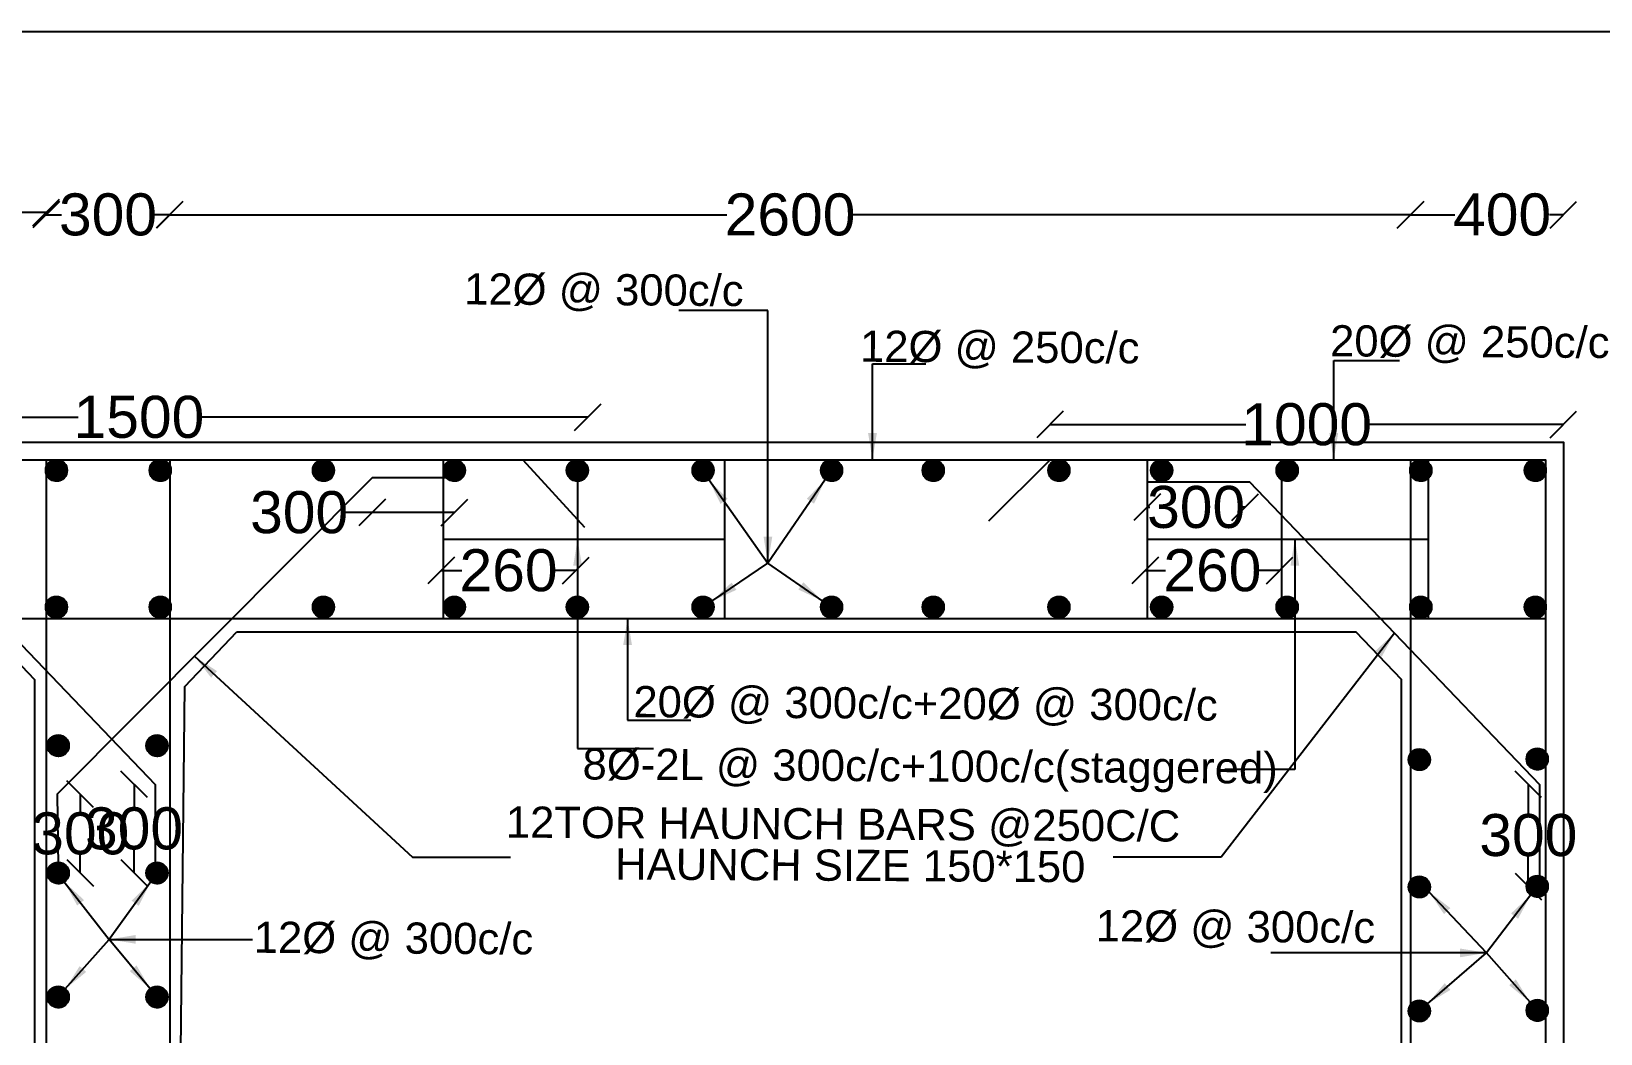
# Model space of a CAD drawing. Header units: millimetres. Extents: x 5124 to 6568637, y 2311 to 91879094.
# Drawn here: x 3840874 to 3846471, y 45950267 to 45953844 of the extents above; entities that cross this region are included whole.
import ezdxf

# ---------------------------------------------------------------- set-up
doc = ezdxf.new("R2010")
doc.units = ezdxf.units.MM
doc.header["$MEASUREMENT"] = 0
doc.layers.add('DIMENSION', color=7, linetype='Continuous')
doc.layers.add('DRAWING', color=7, linetype='Continuous')
doc.styles.get("Standard").update_dxf_attribs({"font": 'arial.ttf', "height": 150})
doc.dimstyles.get("Standard").update_dxf_attribs({"dimtxt": 200, "dimasz": 110, "dimexe": 0.18, "dimexo": 0.0625, "dimgap": 0.09, "dimtad": 0, "dimtih": 1, "dimtoh": 1, "dimdec": 0, "dimzin": 0, "dimdsep": 46, "dimtxsty": 'Standard', "dimblk": 'OBLIQUE', "dimcen": 0.09, "dimse1": 1, "dimse2": 1, "dimadec": 0, "dimazin": 0, "dimtfac": 1, "dimtdec": 0, "dimtofl": 0, "dimtmove": 0, "dimatfit": 3, "dimfxl": 1, "dimtolj": 1, "dimtzin": 0, "dimarcsym": 0})

# ---------------------------------------------------------------- blocks, each defined once
blk = doc.blocks.new('_Oblique')
at = {"color": 0, "linetype": 'ByBlock', "lineweight": -2}
blk.add_line((-0.5, -0.5), (0.5, 0.5), dxfattribs=at)
blk = doc.blocks.new('*D88')
at = {"layer": 'Defpoints', "color": 0, "transparency": 16777216}
for p in [(3840926.8, 45953197.6), (3836452.2, 45952314.9), (3840926.8, 45952314.9)]:
    blk.add_point(p, dxfattribs=at)
at = {"layer": 'DIMENSION', "color": 0, "lineweight": -2, "transparency": 16777216}
for p, q in [((3836452.2, 45953197.6), (3838464.4, 45953197.6)), ((3840926.8, 45953197.6), (3838914.6, 45953197.6))]:
    blk.add_line(p, q, dxfattribs=at)
at = {"layer": 'DIMENSION', "color": 0, "lineweight": -2, "transparency": 16777216, "xscale": 95, "yscale": 95, "zscale": 95, "rotation": 180}
blk.add_blockref('_Oblique', (3836452.2, 45953197.6), dxfattribs=at)
at = {"layer": 'DIMENSION', "color": 0, "lineweight": -2, "transparency": 16777216, "xscale": 95, "yscale": 95, "zscale": 95}
blk.add_blockref('_Oblique', (3840926.8, 45953197.6), dxfattribs=at)
at = {"layer": 'DIMENSION', "color": 0, "transparency": 16777216, "insert": (3838689.5, 45953197.6), "char_height": 150, "attachment_point": 5}
blk.add_mtext('\\A1;2600', dxfattribs=at)
blk = doc.blocks.new('*D89')
at = {"layer": 'Defpoints', "color": 0, "transparency": 16777216}
for p in [(3841367, 45953189.7), (3840926.8, 45952314.9), (3841367, 45952314.9)]:
    blk.add_point(p, dxfattribs=at)
at = {"layer": 'DIMENSION', "color": 0, "lineweight": -2, "transparency": 16777216}
for p, q in [((3840926.8, 45953189.7), (3840981.4, 45953189.7)), ((3841367, 45953189.7), (3841312.4, 45953189.7))]:
    blk.add_line(p, q, dxfattribs=at)
at = {"layer": 'DIMENSION', "color": 0, "lineweight": -2, "transparency": 16777216, "xscale": 95, "yscale": 95, "zscale": 95, "rotation": 180}
blk.add_blockref('_Oblique', (3840926.8, 45953189.7), dxfattribs=at)
at = {"layer": 'DIMENSION', "color": 0, "lineweight": -2, "transparency": 16777216, "xscale": 95, "yscale": 95, "zscale": 95}
blk.add_blockref('_Oblique', (3841367, 45953189.7), dxfattribs=at)
at = {"layer": 'DIMENSION', "color": 0, "transparency": 16777216, "insert": (3841146.9, 45953189.7), "char_height": 150, "attachment_point": 5}
blk.add_mtext('\\A1;300', dxfattribs=at)
blk = doc.blocks.new('*D90')
at = {"layer": 'Defpoints', "color": 0, "transparency": 16777216}
for p in [(3845792.9, 45953189.5), (3841367, 45952295.1), (3845792.9, 45952314.9)]:
    blk.add_point(p, dxfattribs=at)
at = {"layer": 'DIMENSION', "color": 0, "lineweight": -2, "transparency": 16777216}
for p, q in [((3841367, 45953189.5), (3843354.9, 45953189.5)), ((3845792.9, 45953189.5), (3843805, 45953189.5))]:
    blk.add_line(p, q, dxfattribs=at)
at = {"layer": 'DIMENSION', "color": 0, "lineweight": -2, "transparency": 16777216, "xscale": 95, "yscale": 95, "zscale": 95, "rotation": 180}
blk.add_blockref('_Oblique', (3841367, 45953189.5), dxfattribs=at)
at = {"layer": 'DIMENSION', "color": 0, "lineweight": -2, "transparency": 16777216, "xscale": 95, "yscale": 95, "zscale": 95}
blk.add_blockref('_Oblique', (3845792.9, 45953189.5), dxfattribs=at)
at = {"layer": 'DIMENSION', "color": 0, "transparency": 16777216, "insert": (3843580, 45953189.5), "char_height": 150, "attachment_point": 5}
blk.add_mtext('\\A1;2600', dxfattribs=at)
blk = doc.blocks.new('*D91')
at = {"layer": 'Defpoints', "color": 0, "transparency": 16777216}
for p in [(3842858.7, 45952467.1), (3839656, 45952314.9), (3842858.7, 45952314.9)]:
    blk.add_point(p, dxfattribs=at)
at = {"layer": 'DIMENSION', "color": 0, "lineweight": -2, "transparency": 16777216}
for p, q in [((3839656, 45952467.1), (3841040.6, 45952467.1)), ((3842858.7, 45952467.1), (3841474.1, 45952467.1))]:
    blk.add_line(p, q, dxfattribs=at)
at = {"layer": 'DIMENSION', "color": 0, "lineweight": -2, "transparency": 16777216, "xscale": 95, "yscale": 95, "zscale": 95, "rotation": 180}
blk.add_blockref('_Oblique', (3839656, 45952467.1), dxfattribs=at)
at = {"layer": 'DIMENSION', "color": 0, "lineweight": -2, "transparency": 16777216, "xscale": 95, "yscale": 95, "zscale": 95}
blk.add_blockref('_Oblique', (3842858.7, 45952467.1), dxfattribs=at)
at = {"layer": 'DIMENSION', "color": 0, "transparency": 16777216, "insert": (3841257.4, 45952467.1), "char_height": 150, "attachment_point": 5}
blk.add_mtext('\\A1;1500', dxfattribs=at)
blk = doc.blocks.new('*D92')
at = {"layer": 'Defpoints', "color": 0, "transparency": 16777216}
for p in [(3842089.3, 45952250.5), (3842382.6, 45952238.4), (3842089.3, 45952126.8)]:
    blk.add_point(p, dxfattribs=at)
at = {"layer": 'DIMENSION', "color": 0, "lineweight": -2, "transparency": 16777216}
for p, q in [((3842089.3, 45952126.8), (3841994.3, 45952126.8)), ((3842382.6, 45952126.8), (3842089.3, 45952126.8))]:
    blk.add_line(p, q, dxfattribs=at)
at = {"layer": 'DIMENSION', "color": 0, "lineweight": -2, "transparency": 16777216, "xscale": 95, "yscale": 95, "zscale": 95, "rotation": 180}
blk.add_blockref('_Oblique', (3842089.3, 45952126.8), dxfattribs=at)
at = {"layer": 'DIMENSION', "color": 0, "lineweight": -2, "transparency": 16777216, "xscale": 95, "yscale": 95, "zscale": 95}
blk.add_blockref('_Oblique', (3842382.6, 45952126.8), dxfattribs=at)
at = {"layer": 'DIMENSION', "color": 0, "transparency": 16777216, "insert": (3841828.8, 45952126.8), "char_height": 150, "attachment_point": 5}
blk.add_mtext('\\A1;300', dxfattribs=at)
blk = doc.blocks.new('*D99')
at = {"layer": 'Defpoints', "color": 0, "transparency": 16777216}
for p in [(3840965.9, 45951120.8), (3841048, 45951120.8), (3840969.4, 45950840)]:
    blk.add_point(p, dxfattribs=at)
at = {"layer": 'DIMENSION', "color": 0, "lineweight": -2, "transparency": 16777216}
for p, q in [((3841048, 45951120.8), (3841048, 45951057.1)), ((3841048, 45950840), (3841048, 45950903.8))]:
    blk.add_line(p, q, dxfattribs=at)
at = {"layer": 'DIMENSION', "color": 0, "lineweight": -2, "transparency": 16777216, "xscale": 95, "yscale": 95, "zscale": 95}
for p, rotation in [((3841048, 45951120.8), 90), ((3841048, 45950840), 270)]:
    blk.add_blockref('_Oblique', p, dxfattribs=dict(at, rotation=rotation))
at = {"layer": 'DIMENSION', "color": 0, "transparency": 16777216, "insert": (3841048, 45950980.4), "char_height": 150, "attachment_point": 5}
blk.add_mtext('\\A1;300', dxfattribs=at)
blk = doc.blocks.new('*D100')
at = {"layer": 'Defpoints', "color": 0, "transparency": 16777216}
for p in [(3841315.6, 45951156.3), (3841240, 45950840), (3841321.9, 45950840)]:
    blk.add_point(p, dxfattribs=at)
at = {"layer": 'DIMENSION', "color": 0, "lineweight": -2, "transparency": 16777216}
for p, q in [((3841240, 45951156.3), (3841240, 45951074.8)), ((3841240, 45950840), (3841240, 45950921.5))]:
    blk.add_line(p, q, dxfattribs=at)
at = {"layer": 'DIMENSION', "color": 0, "lineweight": -2, "transparency": 16777216, "xscale": 95, "yscale": 95, "zscale": 95}
for p, rotation in [((3841240, 45951156.3), 90), ((3841240, 45950840), 270)]:
    blk.add_blockref('_Oblique', p, dxfattribs=dict(at, rotation=rotation))
at = {"layer": 'DIMENSION', "color": 0, "transparency": 16777216, "insert": (3841240, 45950998.2), "char_height": 150, "attachment_point": 5}
blk.add_mtext('\\A1;300', dxfattribs=at)
blk = doc.blocks.new('*D101')
at = {"layer": 'Defpoints', "color": 0, "transparency": 16777216}
for p in [(3844853.4, 45952236.6), (3845203.6, 45952236.6), (3845203.6, 45952145.5)]:
    blk.add_point(p, dxfattribs=at)
at = {"layer": 'DIMENSION', "color": 0, "lineweight": -2, "transparency": 16777216}
for p, q in [((3844853.4, 45952145.5), (3844863, 45952145.5)), ((3845203.6, 45952145.5), (3845194, 45952145.5))]:
    blk.add_line(p, q, dxfattribs=at)
at = {"layer": 'DIMENSION', "color": 0, "lineweight": -2, "transparency": 16777216, "xscale": 95, "yscale": 95, "zscale": 95, "rotation": 180}
blk.add_blockref('_Oblique', (3844853.4, 45952145.5), dxfattribs=at)
at = {"layer": 'DIMENSION', "color": 0, "lineweight": -2, "transparency": 16777216, "xscale": 95, "yscale": 95, "zscale": 95}
blk.add_blockref('_Oblique', (3845203.6, 45952145.5), dxfattribs=at)
at = {"layer": 'DIMENSION', "color": 0, "transparency": 16777216, "insert": (3845028.5, 45952145.5), "char_height": 150, "attachment_point": 5}
blk.add_mtext('\\A1;300', dxfattribs=at)
blk = doc.blocks.new('*D102')
at = {"layer": 'Defpoints', "color": 0, "transparency": 16777216}
for p in [(3846338.3, 45952440.8), (3844507.2, 45952314.9), (3846338.3, 45952276.3)]:
    blk.add_point(p, dxfattribs=at)
at = {"layer": 'DIMENSION', "color": 0, "lineweight": -2, "transparency": 16777216}
for p, q in [((3844507.2, 45952440.8), (3845206, 45952440.8)), ((3846338.3, 45952440.8), (3845639.5, 45952440.8))]:
    blk.add_line(p, q, dxfattribs=at)
at = {"layer": 'DIMENSION', "color": 0, "lineweight": -2, "transparency": 16777216, "xscale": 95, "yscale": 95, "zscale": 95, "rotation": 180}
blk.add_blockref('_Oblique', (3844507.2, 45952440.8), dxfattribs=at)
at = {"layer": 'DIMENSION', "color": 0, "lineweight": -2, "transparency": 16777216, "xscale": 95, "yscale": 95, "zscale": 95}
blk.add_blockref('_Oblique', (3846338.3, 45952440.8), dxfattribs=at)
at = {"layer": 'DIMENSION', "color": 0, "transparency": 16777216, "insert": (3845422.8, 45952440.8), "char_height": 150, "attachment_point": 5}
blk.add_mtext('\\A1;1000', dxfattribs=at)
blk = doc.blocks.new('*D103')
at = {"layer": 'Defpoints', "color": 0, "transparency": 16777216}
for p in [(3846253.8, 45951156.3), (3846213.4, 45950792.2), (3846245, 45950792.2)]:
    blk.add_point(p, dxfattribs=at)
at = {"layer": 'DIMENSION', "color": 0, "lineweight": -2, "transparency": 16777216}
for p, q in [((3846213.4, 45951156.3), (3846213.4, 45951051)), ((3846213.4, 45950792.2), (3846213.4, 45950897.6))]:
    blk.add_line(p, q, dxfattribs=at)
at = {"layer": 'DIMENSION', "color": 0, "lineweight": -2, "transparency": 16777216, "xscale": 95, "yscale": 95, "zscale": 95}
for p, rotation in [((3846213.4, 45951156.3), 90), ((3846213.4, 45950792.2), 270)]:
    blk.add_blockref('_Oblique', p, dxfattribs=dict(at, rotation=rotation))
at = {"layer": 'DIMENSION', "color": 0, "transparency": 16777216, "insert": (3846213.4, 45950974.3), "char_height": 150, "attachment_point": 5}
blk.add_mtext('\\A1;300', dxfattribs=at)
blk = doc.blocks.new('*D66')
at = {"layer": 'Defpoints', "color": 0, "transparency": 16777216}
for p in [(3846338.3, 45953366.7), (3846338.3, 45953189.5), (3845792.9, 45946833)]:
    blk.add_point(p, dxfattribs=at)
at = {"layer": 'DIMENSION', "color": 0, "lineweight": -2, "transparency": 16777216}
for p, q in [((3845792.9, 45953189.5), (3845951.5, 45953189.5)), ((3846338.3, 45953189.5), (3846288.6, 45953189.5))]:
    blk.add_line(p, q, dxfattribs=at)
at = {"layer": 'DIMENSION', "color": 0, "lineweight": -2, "transparency": 16777216, "xscale": 95, "yscale": 95, "zscale": 95, "rotation": 180}
blk.add_blockref('_Oblique', (3845792.9, 45953189.5), dxfattribs=at)
at = {"layer": 'DIMENSION', "color": 0, "lineweight": -2, "transparency": 16777216, "xscale": 95, "yscale": 95, "zscale": 95}
blk.add_blockref('_Oblique', (3846338.3, 45953189.5), dxfattribs=at)
at = {"layer": 'DIMENSION', "color": 0, "transparency": 16777216, "insert": (3846120, 45953189.5), "char_height": 150, "attachment_point": 5}
blk.add_mtext('\\A1;400', dxfattribs=at)
blk = doc.blocks.new('*D110')
at = {"layer": 'Defpoints', "color": 0, "lineweight": -2, "transparency": 16777216}
for p, q in [((3847406.8, 45952378.3), (3847406.8, 45952026.8)), ((3847406.8, 45951748.5), (3847406.8, 45951873.4))]:
    blk.add_line(p, q, dxfattribs=at)
at = {"layer": 'Defpoints', "color": 0, "transparency": 16777216}
for p in [(3846338.3, 45952378.3), (3846275, 45951748.5), (3847406.8, 45951748.5)]:
    blk.add_point(p, dxfattribs=at)
at = {"layer": 'Defpoints', "color": 0, "lineweight": -2, "transparency": 16777216, "xscale": 95, "yscale": 95, "zscale": 95}
for p, rotation in [((3847406.8, 45952378.3), 90), ((3847406.8, 45951748.5), 270)]:
    blk.add_blockref('_Oblique', p, dxfattribs=dict(at, rotation=rotation))
at = {"layer": 'Defpoints', "color": 0, "transparency": 16777216, "insert": (3847406.8, 45951950.1), "char_height": 150, "attachment_point": 5}
blk.add_mtext('\\A1;400', dxfattribs=at)
blk = doc.blocks.new('*D111')
at = {"layer": 'Defpoints', "color": 0, "lineweight": -2, "transparency": 16777216}
for p, q in [((3847422.9, 45951748.5), (3847422.9, 45949939.4)), ((3847422.9, 45948587.1), (3847422.9, 45949786.1))]:
    blk.add_line(p, q, dxfattribs=at)
at = {"layer": 'Defpoints', "color": 0, "transparency": 16777216}
for p in [(3846275, 45951748.5), (3846275, 45948587.1), (3847422.9, 45948587.1)]:
    blk.add_point(p, dxfattribs=at)
at = {"layer": 'Defpoints', "color": 0, "lineweight": -2, "transparency": 16777216, "xscale": 95, "yscale": 95, "zscale": 95}
for p, rotation in [((3847422.9, 45951748.5), 90), ((3847422.9, 45948587.1), 270)]:
    blk.add_blockref('_Oblique', p, dxfattribs=dict(at, rotation=rotation))
at = {"layer": 'Defpoints', "color": 0, "transparency": 16777216, "insert": (3847422.9, 45949862.7), "char_height": 150, "attachment_point": 5}
blk.add_mtext('\\A1;2000', dxfattribs=at)
blk = doc.blocks.new('*D118')
at = {"layer": 'Defpoints', "color": 0, "lineweight": -2, "transparency": 16777216}
for p, q in [((3842335.7, 45951919.6), (3842408.8, 45951919.6)), ((3842815.6, 45951919.6), (3842742.5, 45951919.6))]:
    blk.add_line(p, q, dxfattribs=at)
at = {"layer": 'Defpoints', "color": 0, "transparency": 16777216}
for p in [(3842335.7, 45951919.6), (3842815.6, 45951919.6), (3842815.6, 45951919.6)]:
    blk.add_point(p, dxfattribs=at)
at = {"layer": 'Defpoints', "color": 0, "lineweight": -2, "transparency": 16777216, "xscale": 95, "yscale": 95, "zscale": 95, "rotation": 180}
blk.add_blockref('_Oblique', (3842335.7, 45951919.6), dxfattribs=at)
at = {"layer": 'Defpoints', "color": 0, "lineweight": -2, "transparency": 16777216, "xscale": 95, "yscale": 95, "zscale": 95}
blk.add_blockref('_Oblique', (3842815.6, 45951919.6), dxfattribs=at)
at = {"layer": 'Defpoints', "color": 0, "transparency": 16777216, "insert": (3842575.7, 45951919.6), "char_height": 150, "attachment_point": 5}
blk.add_mtext('\\A1;260', dxfattribs=at)
blk = doc.blocks.new('*D119')
at = {"layer": 'Defpoints', "color": 0, "lineweight": -2, "transparency": 16777216}
for p, q in [((3844846.4, 45951919.6), (3844919.6, 45951919.6)), ((3845326.4, 45951919.6), (3845253.2, 45951919.6))]:
    blk.add_line(p, q, dxfattribs=at)
at = {"layer": 'Defpoints', "color": 0, "transparency": 16777216}
for p in [(3844846.4, 45951919.6), (3845326.4, 45951919.6), (3845326.4, 45951919.6)]:
    blk.add_point(p, dxfattribs=at)
at = {"layer": 'Defpoints', "color": 0, "lineweight": -2, "transparency": 16777216, "xscale": 95, "yscale": 95, "zscale": 95, "rotation": 180}
blk.add_blockref('_Oblique', (3844846.4, 45951919.6), dxfattribs=at)
at = {"layer": 'Defpoints', "color": 0, "lineweight": -2, "transparency": 16777216, "xscale": 95, "yscale": 95, "zscale": 95}
blk.add_blockref('_Oblique', (3845326.4, 45951919.6), dxfattribs=at)
at = {"layer": 'Defpoints', "color": 0, "transparency": 16777216, "insert": (3845086.4, 45951919.6), "char_height": 150, "attachment_point": 5}
blk.add_mtext('\\A1;260', dxfattribs=at)

msp = doc.modelspace()

# ---------------------------------------------------------------- hatches: boundary and pattern name
at = {"layer": 'DRAWING'}
h = msp.add_hatch(dxfattribs=at)
h.set_pattern_fill('ANSI31', color=256, scale=0.506239, style=0)
h.set_pattern_definition([(45, (2021479.328, 22693104.008806), (-0.04474567227195, 0.04474567227195), [])])
h.paths.add_polyline_path([(3841001.4, 45952276.7, 0.958694), (3840924.9, 45952279.9), (3840924.9, 45952273.5, 0.958694)])
h = msp.add_hatch(dxfattribs=at)
h.set_pattern_fill('ANSI31', color=256, scale=0.506239, style=0)
h.set_pattern_definition([(45, (2021849.565324, 22693104.008806), (-0.04474567227195, 0.04474567227195), [])])
h.paths.add_polyline_path([(3841371.6, 45952276.7, 0.958694), (3841295.1, 45952279.9), (3841295.1, 45952273.5, 0.958694)])
h = msp.add_hatch(dxfattribs=at)
h.set_pattern_fill('ANSI31', color=256, scale=0.506239, style=0)
h.set_pattern_definition([(45, (2022431.6759, 22693104.008806), (-0.04474567227195, 0.04474567227195), [])])
h.paths.add_polyline_path([(3841953.8, 45952276.7, 0.958694), (3841877.2, 45952279.9), (3841877.2, 45952273.5, 0.958694)])
h = msp.add_hatch(dxfattribs=at)
h.set_pattern_fill('ANSI31', color=256, scale=0.506239, style=0)
h.set_pattern_definition([(45, (2022898.8355, 22693104.008806), (-0.04474567227195, 0.04474567227195), [])])
h.paths.add_polyline_path([(3842420.9, 45952276.7, 0.958694), (3842344.4, 45952279.9), (3842344.4, 45952273.5, 0.958694)])
h = msp.add_hatch(dxfattribs=at)
h.set_pattern_fill('ANSI31', color=256, scale=0.506239, style=0)
h.set_pattern_definition([(45, (2023337.58188, 22693104.008806), (-0.04474567227195, 0.04474567227195), [])])
h.paths.add_polyline_path([(3842859.7, 45952276.7, 0.958694), (3842783.1, 45952279.9), (3842783.1, 45952273.5, 0.958694)])
h = msp.add_hatch(dxfattribs=at)
h.set_pattern_fill('ANSI31', color=256, scale=0.506239, style=0)
h.set_pattern_definition([(45, (2023785.991636, 22693104.008806), (-0.04474567227195, 0.04474567227195), [])])
h.paths.add_polyline_path([(3843308.1, 45952276.7, 0.958694), (3843231.5, 45952279.9), (3843231.5, 45952273.5, 0.958694)])
h = msp.add_hatch(dxfattribs=at)
h.set_pattern_fill('ANSI31', color=256, scale=0.506239, style=0)
h.set_pattern_definition([(45, (2024244.353234, 22693104.008806), (-0.04474567227195, 0.04474567227195), [])])
h.paths.add_polyline_path([(3843766.4, 45952276.7, 0.958694), (3843689.9, 45952279.9), (3843689.9, 45952273.5, 0.958694)])
h = msp.add_hatch(dxfattribs=at)
h.set_pattern_fill('ANSI31', color=256, scale=0.506239, style=0)
h.set_pattern_definition([(45, (2024606.73005, 22693104.008806), (-0.04474567227195, 0.04474567227195), [])])
h.paths.add_polyline_path([(3844128.8, 45952276.7, 0.958694), (3844052.3, 45952279.9), (3844052.3, 45952273.5, 0.958694)])
h = msp.add_hatch(dxfattribs=at)
h.set_pattern_fill('ANSI31', color=256, scale=0.506239, style=0)
h.set_pattern_definition([(45, (2025055.139806, 22693104.008806), (-0.04474567227195, 0.04474567227195), [])])
h.paths.add_polyline_path([(3844577.2, 45952276.7, 0.958694), (3844500.7, 45952279.9), (3844500.7, 45952273.5, 0.958694)])
h = msp.add_hatch(dxfattribs=at)
h.set_pattern_fill('ANSI31', color=256, scale=0.506239, style=0)
h.set_pattern_definition([(45, (2025421.84351, 22693104.008806), (-0.04474567227195, 0.04474567227195), [])])
h.paths.add_polyline_path([(3844943.9, 45952276.7, 0.958694), (3844867.4, 45952279.9), (3844867.4, 45952273.5, 0.958694)])
h = msp.add_hatch(dxfattribs=at)
h.set_pattern_fill('ANSI31', color=256, scale=0.506239, style=0)
h.set_pattern_definition([(45, (2025869.38789, 22693104.008806), (-0.04474567227195, 0.04474567227195), [])])
h.paths.add_polyline_path([(3845391.5, 45952276.7, 0.958694), (3845314.9, 45952279.9), (3845314.9, 45952273.5, 0.958694)])
h = msp.add_hatch(dxfattribs=at)
h.set_pattern_fill('ANSI31', color=256, scale=0.506239, style=0)
h.set_pattern_definition([(45, (2026346.13876, 22693104.008806), (-0.04474567227195, 0.04474567227195), [])])
h.paths.add_polyline_path([(3845868.2, 45952276.7, 0.958694), (3845791.7, 45952279.9), (3845791.7, 45952273.5, 0.958694)])
h = msp.add_hatch(dxfattribs=at)
h.set_pattern_fill('ANSI31', color=256, scale=0.506239, style=0)
h.set_pattern_definition([(45, (2026754.38058, 22693104.008806), (-0.04474567227195, 0.04474567227195), [])])
h.paths.add_polyline_path([(3846276.5, 45952276.7, 0.958694), (3846199.9, 45952279.9), (3846199.9, 45952273.5, 0.958694)])
h = msp.add_hatch(dxfattribs=at)
h.set_pattern_fill('ANSI31', color=256, scale=0.506239, style=0)
h.set_pattern_definition([(45, (2021479.328, 22692616.06324), (-0.04474567227195, 0.04474567227195), [])])
h.paths.add_polyline_path([(3841001.4, 45951788.8, 0.958694), (3840924.9, 45951792), (3840924.9, 45951785.5, 0.958694)])
h = msp.add_hatch(dxfattribs=at)
h.set_pattern_fill('ANSI31', color=256, scale=0.506239, style=0)
h.set_pattern_definition([(45, (2021849.565324, 22692616.06324), (-0.04474567227195, 0.04474567227195), [])])
h.paths.add_polyline_path([(3841371.6, 45951788.8, 0.958694), (3841295.1, 45951792), (3841295.1, 45951785.5, 0.958694)])
h = msp.add_hatch(dxfattribs=at)
h.set_pattern_fill('ANSI31', color=256, scale=0.506239, style=0)
h.set_pattern_definition([(45, (2022431.6759, 22692616.06324), (-0.04474567227195, 0.04474567227195), [])])
h.paths.add_polyline_path([(3841953.8, 45951788.8, 0.958694), (3841877.2, 45951792), (3841877.2, 45951785.5, 0.958694)])
h = msp.add_hatch(dxfattribs=at)
h.set_pattern_fill('ANSI31', color=256, scale=0.506239, style=0)
h.set_pattern_definition([(45, (2022898.8355, 22692616.06324), (-0.04474567227195, 0.04474567227195), [])])
h.paths.add_polyline_path([(3842420.9, 45951788.8, 0.958694), (3842344.4, 45951792), (3842344.4, 45951785.5, 0.958694)])
h = msp.add_hatch(dxfattribs=at)
h.set_pattern_fill('ANSI31', color=256, scale=0.506239, style=0)
h.set_pattern_definition([(45, (2023337.58188, 22692616.06324), (-0.04474567227195, 0.04474567227195), [])])
h.paths.add_polyline_path([(3842859.7, 45951788.8, 0.958694), (3842783.1, 45951792), (3842783.1, 45951785.5, 0.958694)])
h = msp.add_hatch(dxfattribs=at)
h.set_pattern_fill('ANSI31', color=256, scale=0.506239, style=0)
h.set_pattern_definition([(45, (2023785.991636, 22692616.06324), (-0.04474567227195, 0.04474567227195), [])])
h.paths.add_polyline_path([(3843308.1, 45951788.8, 0.958694), (3843231.5, 45951792), (3843231.5, 45951785.5, 0.958694)])
h = msp.add_hatch(dxfattribs=at)
h.set_pattern_fill('ANSI31', color=256, scale=0.506239, style=0)
h.set_pattern_definition([(45, (2024244.353234, 22692616.06324), (-0.04474567227195, 0.04474567227195), [])])
h.paths.add_polyline_path([(3843766.4, 45951788.8, 0.958694), (3843689.9, 45951792), (3843689.9, 45951785.5, 0.958694)])
h = msp.add_hatch(dxfattribs=at)
h.set_pattern_fill('ANSI31', color=256, scale=0.506239, style=0)
h.set_pattern_definition([(45, (2024606.73005, 22692616.06324), (-0.04474567227195, 0.04474567227195), [])])
h.paths.add_polyline_path([(3844128.8, 45951788.8, 0.958694), (3844052.3, 45951792), (3844052.3, 45951785.5, 0.958694)])
h = msp.add_hatch(dxfattribs=at)
h.set_pattern_fill('ANSI31', color=256, scale=0.506239, style=0)
h.set_pattern_definition([(45, (2025055.139806, 22692616.06324), (-0.04474567227195, 0.04474567227195), [])])
h.paths.add_polyline_path([(3844577.2, 45951788.8, 0.958694), (3844500.7, 45951792), (3844500.7, 45951785.5, 0.958694)])
h = msp.add_hatch(dxfattribs=at)
h.set_pattern_fill('ANSI31', color=256, scale=0.506239, style=0)
h.set_pattern_definition([(45, (2025421.84351, 22692616.06324), (-0.04474567227195, 0.04474567227195), [])])
h.paths.add_polyline_path([(3844943.9, 45951788.8, 0.958694), (3844867.4, 45951792), (3844867.4, 45951785.5, 0.958694)])
h = msp.add_hatch(dxfattribs=at)
h.set_pattern_fill('ANSI31', color=256, scale=0.506239, style=0)
h.set_pattern_definition([(45, (2025869.38789, 22692616.06324), (-0.04474567227195, 0.04474567227195), [])])
h.paths.add_polyline_path([(3845391.5, 45951788.8, 0.958694), (3845314.9, 45951792), (3845314.9, 45951785.5, 0.958694)])
h = msp.add_hatch(dxfattribs=at)
h.set_pattern_fill('ANSI31', color=256, scale=0.506239, style=0)
h.set_pattern_definition([(45, (2026346.13876, 22692616.06324), (-0.04474567227195, 0.04474567227195), [])])
h.paths.add_polyline_path([(3845868.2, 45951788.8, 0.958694), (3845791.7, 45951792), (3845791.7, 45951785.5, 0.958694)])
h = msp.add_hatch(dxfattribs=at)
h.set_pattern_fill('ANSI31', color=256, scale=0.506239, style=0)
h.set_pattern_definition([(45, (2026754.38058, 22692616.06324), (-0.04474567227195, 0.04474567227195), [])])
h.paths.add_polyline_path([(3846276.5, 45951788.8, 0.958694), (3846199.9, 45951792), (3846199.9, 45951785.5, 0.958694)])
h = msp.add_hatch(dxfattribs=at)
h.set_pattern_fill('ANSI31', color=256, scale=0.506239, style=0)
h.set_pattern_definition([(45, (2021485.66205, 22692121.87789), (-0.04474567227195, 0.04474567227195), [])])
h.paths.add_polyline_path([(3841007.7, 45951294.6, 0.958694), (3840931.2, 45951297.8), (3840931.2, 45951291.4, 0.958694)])
h = msp.add_hatch(dxfattribs=at)
h.set_pattern_fill('ANSI31', color=256, scale=0.506239, style=0)
h.set_pattern_definition([(45, (2021838.159135, 22692121.87789), (-0.04474567227195, 0.04474567227195), [])])
h.paths.add_polyline_path([(3841360.2, 45951294.6, 0.958694), (3841283.7, 45951297.8), (3841283.7, 45951291.4, 0.958694)])
h = msp.add_hatch(dxfattribs=at)
h.set_pattern_fill('ANSI31', color=256, scale=0.506239, style=0)
h.set_pattern_definition([(45, (2026340.64598, 22692072.148333), (-0.04474567227195, 0.04474567227195), [])])
h.paths.add_polyline_path([(3845862.7, 45951244.9, 0.958694), (3845786.2, 45951248.1), (3845786.2, 45951241.6, 0.958694)])
h = msp.add_hatch(dxfattribs=at)
h.set_pattern_fill('ANSI31', color=256, scale=0.506239, style=0)
h.set_pattern_definition([(45, (2026761.314175, 22692074.08802), (-0.04474567227195, 0.04474567227195), [])])
h.paths.add_polyline_path([(3846283.4, 45951246.8, 0.958694), (3846206.8, 45951250), (3846206.8, 45951243.6, 0.958694)])
h = msp.add_hatch(dxfattribs=at)
h.set_pattern_fill('ANSI31', color=256, scale=0.506239, style=0)
h.set_pattern_definition([(45, (2021485.66205, 22691667.32234), (-0.04474567227195, 0.04474567227195), [])])
h.paths.add_polyline_path([(3841007.7, 45950840, 0.958694), (3840931.2, 45950843.3), (3840931.2, 45950836.8, 0.958694)])
h = msp.add_hatch(dxfattribs=at)
h.set_pattern_fill('ANSI31', color=256, scale=0.506239, style=0)
h.set_pattern_definition([(45, (2021838.159135, 22691667.32234), (-0.04474567227195, 0.04474567227195), [])])
h.paths.add_polyline_path([(3841360.2, 45950840, 0.958694), (3841283.7, 45950843.3), (3841283.7, 45950836.8, 0.958694)])
h = msp.add_hatch(dxfattribs=at)
h.set_pattern_fill('ANSI31', color=256, scale=0.506239, style=0)
h.set_pattern_definition([(45, (2026340.64598, 22691617.59279), (-0.04474567227195, 0.04474567227195), [])])
h.paths.add_polyline_path([(3845862.7, 45950790.3, 0.958694), (3845786.2, 45950793.5), (3845786.2, 45950787.1, 0.958694)])
h = msp.add_hatch(dxfattribs=at)
h.set_pattern_fill('ANSI31', color=256, scale=0.506239, style=0)
h.set_pattern_definition([(45, (2026761.314175, 22691619.532474), (-0.04474567227195, 0.04474567227195), [])])
h.paths.add_polyline_path([(3846283.4, 45950792.2, 0.958694), (3846206.8, 45950795.5), (3846206.8, 45950789, 0.958694)])
h = msp.add_hatch(dxfattribs=at)
h.set_pattern_fill('ANSI31', color=256, scale=0.506239, style=0)
h.set_pattern_definition([(45, (2021485.66205, 22691224.57213), (-0.04474567227195, 0.04474567227195), [])])
h.paths.add_polyline_path([(3841007.7, 45950397.3, 0.958694), (3840931.2, 45950400.5), (3840931.2, 45950394.1, 0.958694)])
h = msp.add_hatch(dxfattribs=at)
h.set_pattern_fill('ANSI31', color=256, scale=0.506239, style=0)
h.set_pattern_definition([(45, (2021838.159135, 22691224.57213), (-0.04474567227195, 0.04474567227195), [])])
h.paths.add_polyline_path([(3841360.2, 45950397.3, 0.958694), (3841283.7, 45950400.5), (3841283.7, 45950394.1, 0.958694)])
h = msp.add_hatch(dxfattribs=at)
h.set_pattern_fill('ANSI31', color=256, scale=0.506239, style=0)
h.set_pattern_definition([(45, (2026340.64598, 22691174.842575), (-0.04474567227195, 0.04474567227195), [])])
h.paths.add_polyline_path([(3845862.7, 45950347.6, 0.958694), (3845786.2, 45950350.8), (3845786.2, 45950344.3, 0.958694)])
h = msp.add_hatch(dxfattribs=at)
h.set_pattern_fill('ANSI31', color=256, scale=0.506239, style=0)
h.set_pattern_definition([(45, (2026761.314175, 22691176.78226), (-0.04474567227195, 0.04474567227195), [])])
h.paths.add_polyline_path([(3846283.4, 45950349.5, 0.958694), (3846206.8, 45950352.7), (3846206.8, 45950346.3, 0.958694)])

# ---------------------------------------------------------------- linework, layer by layer
at = {"layer": 'DIMENSION'}
for points in [[(3836515.5, 45952378.3), (3846338.3, 45952378.3), (3846338.3, 45947871.3), (3836515.5, 45947871.3)], [(3836452.2, 45952314.9), (3846275, 45952314.9), (3846275, 45947934.7), (3836452.2, 45947934.7)], [(3840926.8, 45952314.9), (3840926.8, 45947934.7)], [(3841367, 45952314.9), (3841367, 45947934.7)], [(3842626.4, 45952314.9), (3842846.6, 45952073.9)], [(3844507.2, 45952314.9), (3844288.3, 45952095.2)], [(3845792.9, 45952314.9), (3845792.9, 45947934.7)], [(3836452.2, 45951748.5), (3846275, 45951748.5)]]:
    msp.add_lwpolyline(points, dxfattribs=at)
at = {"layer": 'DRAWING'}
msp.add_lwpolyline([(3824500.5, 45953844), (3849413.9, 45953844), (3849413.9, 45936405.9), (3824500.5, 45936405.9)], close=True, dxfattribs=at)
for points in [[(3842342.7, 45952314.9), (3842342.7, 45951748.5)], [(3842822.1, 45952314.9), (3842822.1, 45951748.5)], [(3843345.8, 45952314.9), (3843345.8, 45951748.5)], [(3844853.4, 45952314.9), (3844853.4, 45951748.5)], [(3845332.8, 45952314.9), (3845332.8, 45951748.5)], [(3845856.5, 45952314.9), (3845856.5, 45951748.5)], [(3842405.1, 45952250.5), (3842089.3, 45952250.5), (3840965.9, 45951120.8), (3840969.7, 45950863.1)], [(3839915.1, 45952236.6), (3840265.4, 45952236.6), (3840280.3, 45952236.6), (3841315.6, 45951156.3), (3841315.6, 45950812.2)], [(3844853.4, 45952236.6), (3845203.6, 45952236.6), (3845218.5, 45952236.6), (3846253.8, 45951156.3), (3846253.8, 45950812.2)], [(3842342.7, 45952031.7), (3843345.8, 45952031.7)], [(3844853.4, 45952031.7), (3845856.5, 45952031.7)], [(3836648.8, 45951699), (3840723, 45951699), (3840884.7, 45951530.8), (3840884.7, 45948710.1), (3840728.7, 45948575), (3836634.7, 45948575), (3836515.5, 45948687.7), (3836515.5, 45951567.5), (3836648.8, 45951699)], [(3841606.8, 45951700.4), (3845598.1, 45951700.2), (3845759.8, 45951532), (3845759.8, 45948711.3), (3845603.9, 45948576.2), (3841509.8, 45948576.2), (3841390.6, 45948688.9), (3841421.1, 45951505.6), (3841606.8, 45951700.4)]]:
    msp.add_lwpolyline(points, dxfattribs=at)
for centre in [(3840963.1, 45952276.7), (3841333.3, 45952276.7), (3841915.4, 45952276.7), (3842382.6, 45952276.7), (3842821.3, 45952276.7), (3843269.7, 45952276.7), (3843728.1, 45952276.7), (3844090.5, 45952276.7), (3844538.9, 45952276.7), (3844905.6, 45952276.7), (3845353.1, 45952276.7), (3845829.9, 45952276.7), (3846238.1, 45952276.7), (3840963.1, 45951788.8), (3841333.3, 45951788.8), (3841915.4, 45951788.8), (3842382.6, 45951788.8), (3842821.3, 45951788.8), (3843269.7, 45951788.8), (3843728.1, 45951788.8), (3844090.5, 45951788.8), (3844538.9, 45951788.8), (3844905.6, 45951788.8), (3845353.1, 45951788.8), (3845829.9, 45951788.8), (3846238.1, 45951788.8), (3840969.4, 45951294.6), (3841321.9, 45951294.6), (3845824.4, 45951244.9), (3846245, 45951246.8), (3840969.4, 45950840), (3841321.9, 45950840), (3845824.4, 45950790.3), (3846245, 45950792.2), (3840969.4, 45950397.3), (3841321.9, 45950397.3), (3845824.4, 45950347.6), (3846245, 45950349.5)]:
    msp.add_circle(centre, 38.3, dxfattribs=at)

# ---------------------------------------------------------------- texts
for s, p in [('12Ø @ 300c/c ', (3842417.1, 45952869.4)), ('20Ø @ 250c/c+12Ø @ 250c/c', (3845505.9, 45952684)), ('12Ø @ 250c/c ', (3843829.2, 45952664.8)), ('20Ø @ 300c/c+20Ø @ 300c/c ', (3843020.8, 45951396.2)), ('8Ø-2L @ 300c/c+100c/c(staggered)', (3842839.5, 45951173.8)), ('12TOR HAUNCH BARS @250C/C', (3842565.7, 45950966.3)), (' HAUNCH SIZE 150*150', (3842912.5, 45950817)), ('12Ø @ 300c/c ', (3844669.8, 45950596.2)), ('12Ø @ 300c/c ', (3841666.6, 45950555.2))]:
    msp.add_text(s, height=111.373, rotation=359.6571, dxfattribs=at).set_placement(p)

# ---------------------------------------------------------------- dimensions: what is measured, and where the dimension line sits
at = {"layer": 'Defpoints'}
for base, p1, p2, text, picture, middle in [((3847406.8, 45951748.5), (3846338.3, 45952378.3), (3846275, 45951748.5), '400', '*D110', (3847406.8, 45951950.1)), ((3847422.9, 45948587.1), (3846275, 45951748.5), (3846275, 45948587.1), '2000', '*D111', (3847422.9, 45949862.7))]:
    dim = msp.add_linear_dim(base=base, p1=p1, p2=p2, angle=90, text=text, dimstyle='Standard', override={"dimasz": 95, "dimfxl": 2000, "dimarcsym": 1}, dxfattribs=at)
    dim.commit()
    dim.dimension.update_dxf_attribs({"geometry": picture, "text_midpoint": middle, "dimtype": 160})
for base, p1, p2, picture, middle in [((3842815.6, 45951919.6), (3842335.7, 45951919.6), (3842815.6, 45951919.6), '*D118', (3842575.7, 45951919.6)), ((3845326.4, 45951919.6), (3844846.4, 45951919.6), (3845326.4, 45951919.6), '*D119', (3845086.4, 45951919.6))]:
    dim = msp.add_linear_dim(base=base, p1=p1, p2=p2, text='260', dimstyle='Standard', override={"dimasz": 95, "dimfxl": 2000, "dimarcsym": 1}, dxfattribs=at)
    dim.commit()
    dim.dimension.update_dxf_attribs({"geometry": picture, "text_midpoint": middle})
at = {"layer": 'DIMENSION'}
dim = msp.add_linear_dim(base=(3846338.3, 45953189.5), p1=(3845792.9, 45946833), p2=(3846338.3, 45953366.7), text='400', dimstyle='Standard', override={"dimasz": 95, "dimfxl": 2000, "dimarcsym": 1}, dxfattribs=at)
dim.commit()
dim.dimension.update_dxf_attribs({"geometry": '*D66', "text_midpoint": (3846120, 45953189.5), "dimtype": 160})
for base, p1, p2, text, picture, middle in [((3840926.8, 45953197.6), (3836452.2, 45952314.9), (3840926.8, 45952314.9), '2600', '*D88', (3838689.5, 45953197.6)), ((3841367, 45953189.7), (3840926.8, 45952314.9), (3841367, 45952314.9), '300', '*D89', (3841146.9, 45953189.7)), ((3845792.9, 45953189.5), (3841367, 45952295.1), (3845792.9, 45952314.9), '2600', '*D90', (3843580, 45953189.5)), ((3842858.7, 45952467.1), (3839656, 45952314.9), (3842858.7, 45952314.9), '1500', '*D91', (3841257.4, 45952467.1)), ((3846338.3, 45952440.8), (3844507.2, 45952314.9), (3846338.3, 45952276.3), '1000', '*D102', (3845422.8, 45952440.8)), ((3842089.3, 45952126.8), (3842382.6, 45952238.4), (3842089.3, 45952250.5), '300', '*D92', (3841828.8, 45952126.8)), ((3845203.6, 45952145.5), (3844853.4, 45952236.6), (3845203.6, 45952236.6), '300', '*D101', (3845028.5, 45952145.5))]:
    dim = msp.add_linear_dim(base=base, p1=p1, p2=p2, text=text, dimstyle='Standard', override={"dimasz": 95, "dimfxl": 2000, "dimarcsym": 1}, dxfattribs=at)
    dim.commit()
    dim.dimension.update_dxf_attribs({"geometry": picture, "text_midpoint": middle})
for base, p1, p2, picture, middle in [((3841240, 45950840), (3841315.6, 45951156.3), (3841321.9, 45950840), '*D100', (3841240, 45950998.2)), ((3846213.4, 45950792.2), (3846253.8, 45951156.3), (3846245, 45950792.2), '*D103', (3846213.4, 45950974.3)), ((3841048, 45951120.8), (3840969.4, 45950840), (3840965.9, 45951120.8), '*D99', (3841048, 45950980.4))]:
    dim = msp.add_linear_dim(base=base, p1=p1, p2=p2, angle=90, text='300', dimstyle='Standard', override={"dimasz": 95, "dimfxl": 2000, "dimarcsym": 1}, dxfattribs=at)
    dim.commit()
    dim.dimension.update_dxf_attribs({"geometry": picture, "text_midpoint": middle})

# ---------------------------------------------------------------- leaders
at = {"layer": 'DRAWING'}
for points in [[(3843500.9, 45951945.8), (3843500.9, 45952847.5), (3843183.5, 45952847.5)], [(3843873.9, 45952314.9), (3843873.9, 45952657), (3844064.6, 45952657)], [(3845519.3, 45952314.9), (3845519.3, 45952669.8), (3845754.4, 45952669.8)], [(3843289.7, 45952244), (3843500.9, 45951945.8)], [(3843706.4, 45952245.1), (3843500.9, 45951945.8)], [(3842822.1, 45952031.7), (3842822.1, 45951284.2), (3843092.3, 45951284.2)], [(3845380.6, 45952031.7), (3845380.6, 45951209.6), (3845131, 45951209.6)], [(3843301.4, 45951810.3), (3843500.9, 45951945.8)], [(3843696.5, 45951810.6), (3843500.9, 45951945.8)], [(3843000.4, 45951748.5), (3843000.4, 45951386), (3843225.7, 45951386)], [(3845736.2, 45951696.4), (3845118, 45950896.7), (3844732.2, 45950896.7)], [(3841455.6, 45951613.3), (3842232.8, 45950895.9), (3842582.5, 45950895.9)], [(3840991.1, 45950808.4), (3841151, 45950603)], [(3841299.5, 45950808.9), (3841151, 45950603)], [(3845858.7, 45950773.2), (3846064.7, 45950554.8)], [(3846221.9, 45950761.7), (3846064.7, 45950554.8)], [(3841151, 45950603), (3841662.9, 45950603)], [(3840994.8, 45950426), (3841151, 45950603)], [(3841297.4, 45950426.8), (3841151, 45950603)], [(3846064.7, 45950554.8), (3845294.4, 45950554.8)], [(3845853.4, 45950372.6), (3846064.7, 45950554.8)], [(3846219.7, 45950378.3), (3846064.7, 45950554.8)]]:
    msp.add_leader(points, dimstyle='Standard', override={"dimasz": 95, "dimgap": 0.09, "dimtad": 0, "dimfxl": 2000, "dimarcsym": 1}, dxfattribs=at)

doc.saveas('drawing.dxf')
